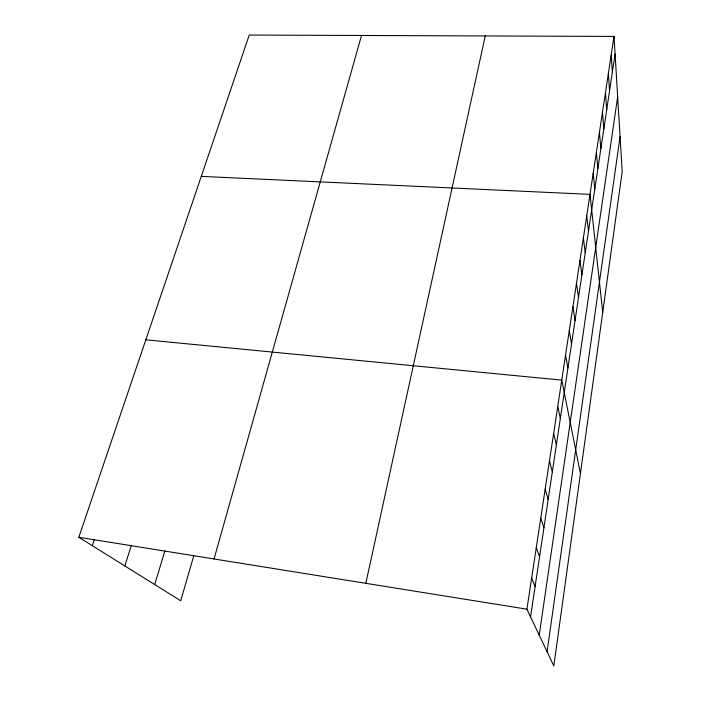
<?xml version="1.0" encoding="UTF-8"?>
<svg xmlns="http://www.w3.org/2000/svg" width="701" height="701" viewBox="0 0 701 701"><rect width="100%" height="100%" fill="white"/><g stroke="black" fill="none" stroke-linecap="round" stroke-linejoin="round"><path stroke-width="1.05" d="M547.078 651.72L620.07 136.616M539.227 635.15L617.66 96.799M530.552 616.845L615.084 53.995M614.023 36.426L622.181 171.675L553.825 665.95L526.915 609.178L614.023 36.426L249.241 35.05L78.819 537.273L180.709 600.766L193.695 556.051M365.826 583.328L485.241 35.944M214.042 558.969L361.506 35.471M154.702 584.564L164.893 550.89M124.831 565.944L131.376 545.299M92.295 545.676L94.293 539.665M201.283 176.38L590.005 194.361L602.72 312.436M145.826 339.819L561.755 380.126L580.428 473.569M78.819 537.273L526.915 609.178M531.647 578.071L535.117 586.448M536.265 547.726L539.577 556.778M540.769 518.118L543.923 527.8M545.168 489.202L548.173 499.498M549.461 460.978L552.327 471.843M553.65 433.402L556.384 444.811M557.751 406.457L560.353 418.392M565.549 355.135L567.924 368.016M569.273 330.679L571.525 343.998M572.91 306.749L575.057 320.48M576.476 283.327L578.518 297.443M579.964 260.386L581.909 274.88M583.381 237.919L585.23 252.772M586.719 215.917L588.481 231.102M593.212 173.235L594.798 189.042M596.367 152.529L597.865 168.626M599.451 132.226L600.871 148.603M602.474 112.318L603.824 128.958M605.445 92.795L606.715 109.689M608.363 73.649L609.555 90.779M611.219 54.862L612.341 72.221"/></g></svg>
